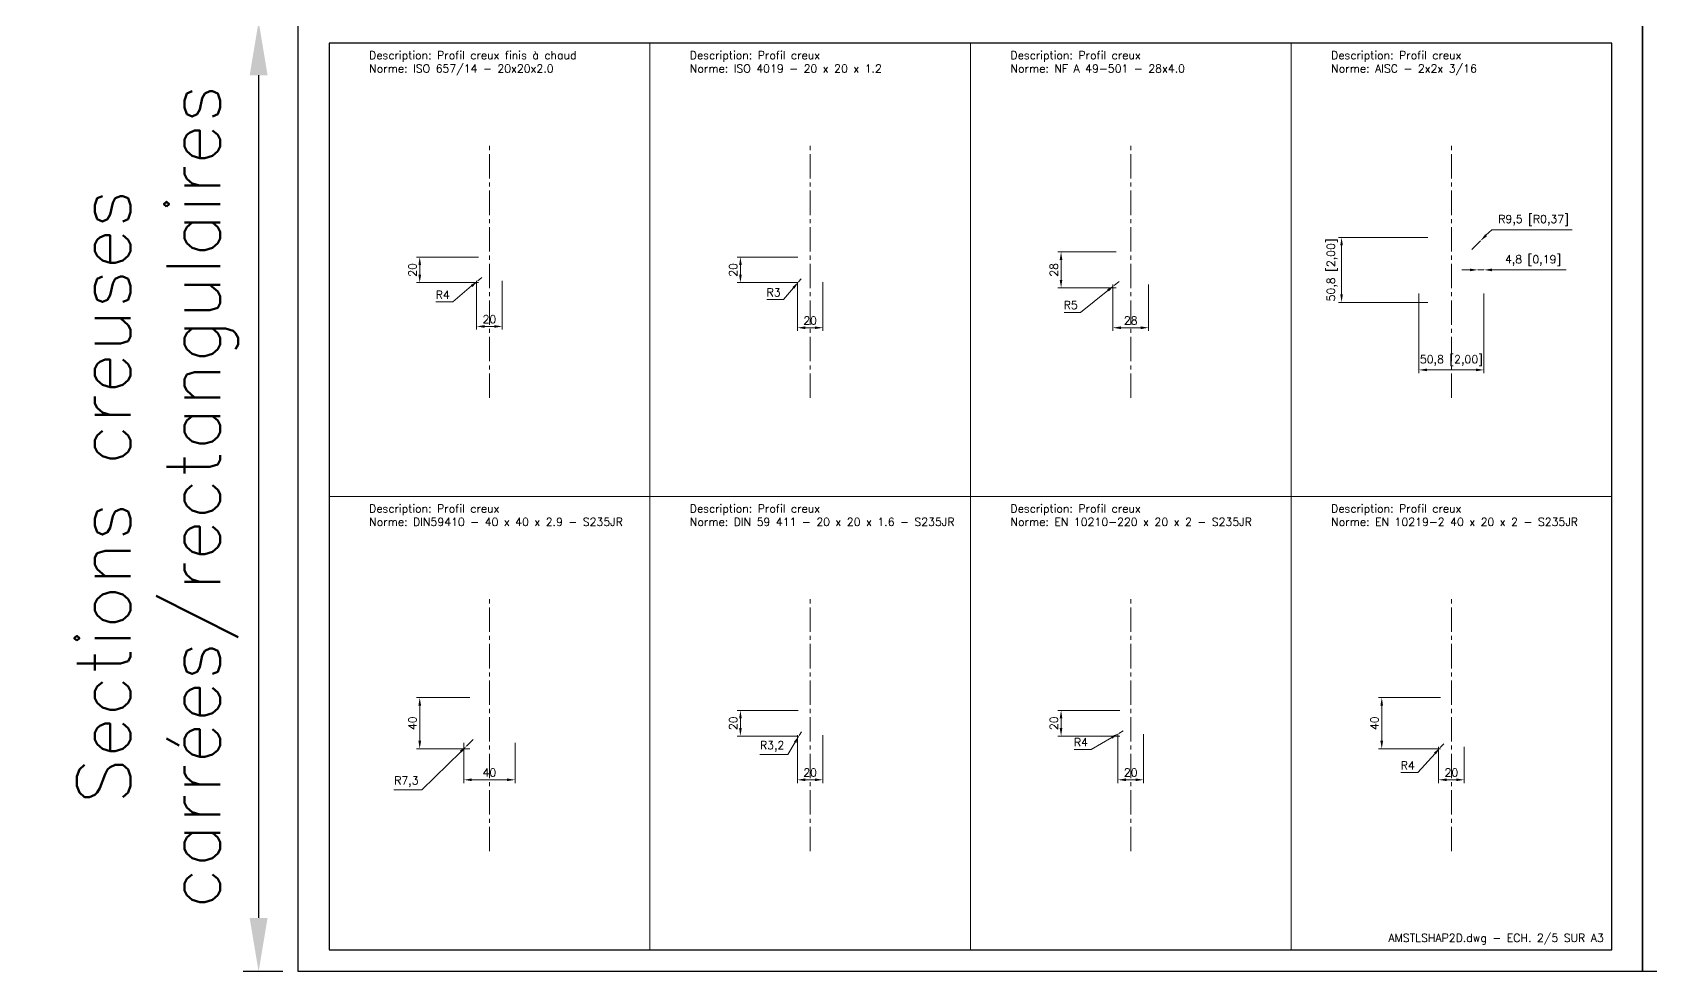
# Model space of a CAD drawing. Header units: millimetres. Extents: x -208 to 15225, y -440 to 4613.
# Drawn here: x -208 to 1056, y 0 to 734 of the extents above; entities that cross this region are included whole.
import ezdxf
from ezdxf.enums import TextEntityAlignment as Align

# ---------------------------------------------------------------- set-up
doc = ezdxf.new("R2010")
doc.units = ezdxf.units.MM
doc.linetypes.add('AXES2', pattern=[28.575, 19.05, -3.175, 3.175, -3.175])
doc.layers.get('Defpoints').update_dxf_attribs({"color": 41})
for name, color, linetype, lineweight in [('AXE', 2, 'AXES2', 18), ('COTE', 1, 'Continuous', 18), ('FIN', 1, 'Continuous', 18), ('TEXTE', 3, 'Continuous', 25)]:
    doc.layers.add(name, color=color, linetype=linetype, lineweight=lineweight)
doc.styles.get("Standard").update_dxf_attribs({"font": 'simplex.shx'})
doc.dimstyles.new('ALSTOM001', dxfattribs={"dimtxt": 3.5, "dimasz": 3.5, "dimexe": 1, "dimexo": 1, "dimgap": 1, "dimtad": 1, "dimrnd": 5e-09, "dimtxsty": 'Standard', "dimcen": 2.5, "dimclrd": 1, "dimclre": 1, "dimclrt": 3, "dimadec": 3, "dimazin": 2, "dimtm": 1e-09, "dimtfac": 1, "dimtmove": 0, "dimatfit": 0, "dimfxl": 1, "dimtolj": 1, "dimarcsym": 1})
doc.dimstyles.new('ALSTOM002_5SP', dxfattribs={"dimscale": 2.5, "dimtxt": 2.5, "dimasz": 2.5, "dimexe": 1, "dimexo": 1, "dimgap": 1, "dimtad": 1, "dimdec": 1, "dimtxsty": 'Standard', "dimcen": 2.5, "dimclrd": 1, "dimclre": 1, "dimclrt": 3, "dimadec": 1, "dimazin": 2, "dimtm": 1e-09, "dimtfac": 1, "dimtdec": 1, "dimtmove": 0, "dimatfit": 0, "dimfxl": 1, "dimtolj": 1, "dimtzin": 0, "dimlwd": 18, "dimlwe": 18, "dimarcsym": 1})
doc.dimstyles.new('ALSTOM002_5SP+ALTERN', dxfattribs={"dimscale": 2.5, "dimtxt": 2.5, "dimasz": 2.5, "dimexe": 1, "dimexo": 1, "dimgap": 1, "dimtad": 1, "dimdec": 1, "dimtxsty": 'Standard', "dimcen": 2.5, "dimclrd": 1, "dimclre": 1, "dimclrt": 3, "dimadec": 1, "dimazin": 2, "dimtm": 1e-09, "dimtfac": 1, "dimtdec": 1, "dimtmove": 0, "dimatfit": 0, "dimfxl": 1, "dimtolj": 1, "dimtzin": 0, "dimlwd": 18, "dimlwe": 18, "dimarcsym": 1})

# ---------------------------------------------------------------- blocks, each defined once
blk = doc.blocks.new('A3LASER')
at = {"color": 1}
for points in [[(-420, 0), (-420, 297), (0, 297), (0, 0)], [(-410.38, 6.8), (-9.62, 6.8), (-9.62, 290.2), (-410.38, 290.2)]]:
    blk.add_lwpolyline(points, close=True, dxfattribs=at)
blk = doc.blocks.new('*D150')
at = {"layer": 'COTE', "color": 1, "lineweight": -2, "transparency": 16777216}
for p, q in [((-12, 742.5), (-43, 742.5)), ((-31, 700.5), (-31, 42)), ((-12, 0), (-43, 0))]:
    blk.add_line(p, q, dxfattribs=at)
at = {"layer": 'COTE', "color": 1, "transparency": 16777216}
for points in [[(-38, 700.5), (-24, 700.5), (-31, 742.5)], [(-38, 42), (-24, 42), (-31, 0)]]:
    blk.add_solid(points, dxfattribs=at)
at = {"layer": 'Defpoints', "color": 0, "transparency": 16777216}
for p in [(0, 742.5), (-31, 0), (0, 0)]:
    blk.add_point(p, dxfattribs=at)
at = {"layer": 'COTE', "color": 3, "transparency": 16777216, "insert": (-110, 371.2), "char_height": 42, "attachment_point": 5, "rotation": 90}
blk.add_mtext('\\A1;Sections creuses\\Pcarrées/rectangulaires', dxfattribs=at)
blk = doc.blocks.new('A4LASER')
at = {"color": 1}
for points in [[(-210, 0), (-210, 297), (0, 297), (0, 0)], [(-204.96, 7.13), (-5.04, 7.13), (-5.04, 289.87), (-204.96, 289.87)]]:
    blk.add_lwpolyline(points, close=True, dxfattribs=at)
blk = doc.blocks.new('*D215')
at = {"layer": 'COTE', "color": 1, "lineweight": 18, "transparency": 16777216}
for p, q in [((882.3, 573.8), (812.4, 573.8)), ((814.9, 529.2), (814.9, 567.5)), ((882.3, 523), (812.4, 523))]:
    blk.add_line(p, q, dxfattribs=at)
at = {"layer": 'COTE', "color": 1, "transparency": 16777216}
for points in [[(813.9, 567.5), (815.9, 567.5), (814.9, 573.8)], [(813.9, 529.2), (815.9, 529.2), (814.9, 523)]]:
    blk.add_solid(points, dxfattribs=at)
at = {"layer": 'Defpoints', "color": 0, "transparency": 16777216}
for p in [(814.9, 573.8), (884.8, 573.8), (884.8, 523)]:
    blk.add_point(p, dxfattribs=at)
at = {"layer": 'COTE', "color": 3, "transparency": 16777216, "insert": (807.6, 548.4), "char_height": 6.25, "attachment_point": 5, "rotation": 90}
blk.add_mtext('\\A1;50,8 [2,00]', dxfattribs=at)
blk = doc.blocks.new('*D216')
at = {"layer": 'COTE', "color": 1, "lineweight": 18, "transparency": 16777216}
for p, q in [((875.3, 530), (875.3, 467.7)), ((926.1, 530), (926.1, 467.7)), ((881.6, 470.2), (919.9, 470.2))]:
    blk.add_line(p, q, dxfattribs=at)
at = {"layer": 'COTE', "color": 1, "transparency": 16777216}
for points in [[(881.6, 471.3), (881.6, 469.2), (875.3, 470.2)], [(919.9, 471.3), (919.9, 469.2), (926.1, 470.2)]]:
    blk.add_solid(points, dxfattribs=at)
at = {"layer": 'Defpoints', "color": 0, "transparency": 16777216}
for p in [(875.3, 532.5), (926.1, 532.5), (926.1, 470.2)]:
    blk.add_point(p, dxfattribs=at)
at = {"layer": 'COTE', "color": 3, "transparency": 16777216, "insert": (900.7, 477.5), "char_height": 6.25, "attachment_point": 5}
blk.add_mtext('\\A1;50,8 [2,00]', dxfattribs=at)
blk = doc.blocks.new('*D217')
at = {"layer": 'COTE', "color": 1, "lineweight": 18, "transparency": 16777216}
for p, q in [((915.1, 548.4), (908.9, 548.4)), ((921.4, 548.4), (926.1, 548.4)), ((932.4, 548.4), (990.3, 548.4))]:
    blk.add_line(p, q, dxfattribs=at)
at = {"layer": 'COTE', "color": 1, "transparency": 16777216}
for points in [[(915.1, 549.4), (915.1, 547.3), (921.4, 548.4)], [(932.4, 549.4), (932.4, 547.3), (926.1, 548.4)]]:
    blk.add_solid(points, dxfattribs=at)
at = {"layer": 'Defpoints', "color": 0, "transparency": 16777216}
for p in [(921.4, 548.4), (926.1, 548.4), (926.1, 548.4)]:
    blk.add_point(p, dxfattribs=at)
at = {"layer": 'COTE', "color": 3, "transparency": 16777216, "insert": (964.5, 555.6), "char_height": 6.25, "attachment_point": 5}
blk.add_mtext('\\A1;4,8 [0,19]', dxfattribs=at)
blk = doc.blocks.new('*D218')
at = {"layer": 'COTE', "color": 1, "lineweight": 18, "transparency": 16777216}
for p, q in [((916.6, 564.2), (923.3, 571)), ((927.7, 575.4), (932.2, 579.8)), ((932.2, 579.8), (995.1, 579.8))]:
    blk.add_line(p, q, dxfattribs=at)
at = {"layer": 'COTE', "color": 1, "transparency": 16777216}
blk.add_solid([(927, 576.1), (928.5, 574.7), (923.3, 571)], dxfattribs=at)
at = {"layer": 'Defpoints', "color": 0, "transparency": 16777216}
for p in [(923.3, 571), (916.6, 564.2)]:
    blk.add_point(p, dxfattribs=at)
at = {"layer": 'COTE', "color": 3, "transparency": 16777216, "insert": (964.9, 587.1), "char_height": 6.25, "attachment_point": 5}
blk.add_mtext('\\A1;R9,5 [R0,37]', dxfattribs=at)
blk = doc.blocks.new('*D223')
at = {"layer": 'COTE', "color": 1, "lineweight": 18, "transparency": 16777216}
for p, q in [((140.8, 558.4), (92.3, 558.4)), ((94.8, 552.1), (94.8, 544.6)), ((140.8, 538.4), (92.3, 538.4))]:
    blk.add_line(p, q, dxfattribs=at)
at = {"layer": 'COTE', "color": 1, "transparency": 16777216}
for points in [[(93.8, 552.1), (95.9, 552.1), (94.8, 558.4)], [(93.8, 544.6), (95.9, 544.6), (94.8, 538.4)]]:
    blk.add_solid(points, dxfattribs=at)
at = {"layer": 'Defpoints', "color": 0, "transparency": 16777216}
for p in [(143.3, 558.4), (94.8, 538.4), (143.3, 538.4)]:
    blk.add_point(p, dxfattribs=at)
at = {"layer": 'COTE', "color": 3, "transparency": 16777216, "insert": (89.2, 548.4), "char_height": 6.25, "attachment_point": 5, "rotation": 90}
blk.add_mtext('\\A1;20', dxfattribs=at)
blk = doc.blocks.new('*D224')
at = {"layer": 'COTE', "color": 1, "lineweight": 18, "transparency": 16777216}
for p, q in [((139.3, 539.9), (139.3, 501.7)), ((159.3, 539.9), (159.3, 501.7)), ((145.5, 504.2), (153, 504.2))]:
    blk.add_line(p, q, dxfattribs=at)
at = {"layer": 'COTE', "color": 1, "transparency": 16777216}
for points in [[(145.5, 505.2), (145.5, 503.1), (139.3, 504.2)], [(153, 505.2), (153, 503.1), (159.3, 504.2)]]:
    blk.add_solid(points, dxfattribs=at)
at = {"layer": 'Defpoints', "color": 0, "transparency": 16777216}
for p in [(139.3, 542.4), (159.3, 542.4), (159.3, 504.2)]:
    blk.add_point(p, dxfattribs=at)
at = {"layer": 'COTE', "color": 3, "transparency": 16777216, "insert": (149.3, 509.8), "char_height": 6.25, "attachment_point": 5}
blk.add_mtext('\\A1;20', dxfattribs=at)
blk = doc.blocks.new('*D225')
at = {"layer": 'COTE', "color": 1, "lineweight": 18, "transparency": 16777216}
for p, q in [((135.4, 535.8), (120.6, 523.3)), ((143.3, 542.4), (140.2, 539.8)), ((120.6, 523.3), (107.4, 523.3))]:
    blk.add_line(p, q, dxfattribs=at)
at = {"layer": 'COTE', "color": 1, "transparency": 16777216}
blk.add_solid([(134.8, 536.6), (136.1, 535), (140.2, 539.8)], dxfattribs=at)
at = {"layer": 'Defpoints', "color": 0, "transparency": 16777216}
for p in [(140.2, 539.8), (143.3, 542.4)]:
    blk.add_point(p, dxfattribs=at)
at = {"layer": 'COTE', "color": 3, "transparency": 16777216, "insert": (112.8, 528.9), "char_height": 6.25, "attachment_point": 5}
blk.add_mtext('\\A1;R4', dxfattribs=at)
blk = doc.blocks.new('*D226')
at = {"layer": 'COTE', "color": 1, "lineweight": 18, "transparency": 16777216}
for p, q in [((390.3, 558.4), (342.8, 558.4)), ((345.3, 552.1), (345.3, 544.6)), ((390.3, 538.4), (342.8, 538.4))]:
    blk.add_line(p, q, dxfattribs=at)
at = {"layer": 'COTE', "color": 1, "transparency": 16777216}
for points in [[(344.3, 552.1), (346.4, 552.1), (345.3, 558.4)], [(344.3, 544.6), (346.4, 544.6), (345.3, 538.4)]]:
    blk.add_solid(points, dxfattribs=at)
at = {"layer": 'Defpoints', "color": 0, "transparency": 16777216}
for p in [(392.8, 558.4), (345.3, 538.4), (392.8, 538.4)]:
    blk.add_point(p, dxfattribs=at)
at = {"layer": 'COTE', "color": 3, "transparency": 16777216, "insert": (339.7, 548.4), "char_height": 6.25, "attachment_point": 5, "rotation": 90}
blk.add_mtext('\\A1;20', dxfattribs=at)
blk = doc.blocks.new('*D227')
at = {"layer": 'COTE', "color": 1, "lineweight": 18, "transparency": 16777216}
for p, q in [((389.8, 538.9), (389.8, 500.7)), ((409.8, 538.9), (409.8, 500.7)), ((396, 503.2), (403.5, 503.2))]:
    blk.add_line(p, q, dxfattribs=at)
at = {"layer": 'COTE', "color": 1, "transparency": 16777216}
for points in [[(396, 504.2), (396, 502.1), (389.8, 503.2)], [(403.5, 504.2), (403.5, 502.1), (409.8, 503.2)]]:
    blk.add_solid(points, dxfattribs=at)
at = {"layer": 'Defpoints', "color": 0, "transparency": 16777216}
for p in [(389.8, 541.4), (409.8, 541.4), (409.8, 503.2)]:
    blk.add_point(p, dxfattribs=at)
at = {"layer": 'COTE', "color": 3, "transparency": 16777216, "insert": (399.8, 508.8), "char_height": 6.25, "attachment_point": 5}
blk.add_mtext('\\A1;20', dxfattribs=at)
blk = doc.blocks.new('*D228')
at = {"layer": 'COTE', "color": 1, "lineweight": 18, "transparency": 16777216}
for p, q in [((386.7, 534.3), (378.9, 525.2)), ((392.8, 541.4), (390.8, 539.1)), ((378.9, 525.2), (366, 525.2))]:
    blk.add_line(p, q, dxfattribs=at)
at = {"layer": 'COTE', "color": 1, "transparency": 16777216}
blk.add_solid([(386, 535), (387.5, 533.7), (390.8, 539.1)], dxfattribs=at)
at = {"layer": 'Defpoints', "color": 0, "transparency": 16777216}
for p in [(390.8, 539.1), (392.8, 541.4)]:
    blk.add_point(p, dxfattribs=at)
at = {"layer": 'COTE', "color": 3, "transparency": 16777216, "insert": (371.2, 530.8), "char_height": 6.25, "attachment_point": 5}
blk.add_mtext('\\A1;R3', dxfattribs=at)
blk = doc.blocks.new('*D229')
at = {"layer": 'COTE', "color": 1, "lineweight": 18, "transparency": 16777216}
for p, q in [((638.7, 562.4), (593.3, 562.4)), ((595.8, 556.1), (595.8, 540.6)), ((638.7, 534.4), (593.3, 534.4))]:
    blk.add_line(p, q, dxfattribs=at)
at = {"layer": 'COTE', "color": 1, "transparency": 16777216}
for points in [[(594.7, 556.1), (596.8, 556.1), (595.8, 562.4)], [(594.7, 540.6), (596.8, 540.6), (595.8, 534.4)]]:
    blk.add_solid(points, dxfattribs=at)
at = {"layer": 'Defpoints', "color": 0, "transparency": 16777216}
for p in [(641.2, 562.4), (595.8, 534.4), (641.2, 534.4)]:
    blk.add_point(p, dxfattribs=at)
at = {"layer": 'COTE', "color": 3, "transparency": 16777216, "insert": (590.2, 548.4), "char_height": 6.25, "attachment_point": 5, "rotation": 90}
blk.add_mtext('\\A1;28', dxfattribs=at)
blk = doc.blocks.new('*D230')
at = {"layer": 'COTE', "color": 1, "lineweight": 18, "transparency": 16777216}
for p, q in [((636.2, 536.9), (636.2, 500.7)), ((664.2, 536.9), (664.2, 500.7)), ((642.5, 503.2), (658, 503.2))]:
    blk.add_line(p, q, dxfattribs=at)
at = {"layer": 'COTE', "color": 1, "transparency": 16777216}
for points in [[(642.5, 504.2), (642.5, 502.1), (636.2, 503.2)], [(658, 504.2), (658, 502.1), (664.2, 503.2)]]:
    blk.add_solid(points, dxfattribs=at)
at = {"layer": 'Defpoints', "color": 0, "transparency": 16777216}
for p in [(636.2, 539.4), (664.2, 539.4), (664.2, 503.2)]:
    blk.add_point(p, dxfattribs=at)
at = {"layer": 'COTE', "color": 3, "transparency": 16777216, "insert": (650.2, 508.8), "char_height": 6.25, "attachment_point": 5}
blk.add_mtext('\\A1;28', dxfattribs=at)
blk = doc.blocks.new('*D231')
at = {"layer": 'COTE', "color": 1, "lineweight": 18, "transparency": 16777216}
for p, q in [((632.4, 532.4), (611, 515.2)), ((641.2, 539.4), (637.3, 536.3)), ((611, 515.2), (598.1, 515.2))]:
    blk.add_line(p, q, dxfattribs=at)
at = {"layer": 'COTE', "color": 1, "transparency": 16777216}
blk.add_solid([(631.8, 533.2), (633.1, 531.5), (637.3, 536.3)], dxfattribs=at)
at = {"layer": 'Defpoints', "color": 0, "transparency": 16777216}
for p in [(637.3, 536.3), (641.2, 539.4)]:
    blk.add_point(p, dxfattribs=at)
at = {"layer": 'COTE', "color": 3, "transparency": 16777216, "insert": (603.3, 520.9), "char_height": 6.25, "attachment_point": 5}
blk.add_mtext('\\A1;R5', dxfattribs=at)
blk = doc.blocks.new('*D232')
at = {"layer": 'COTE', "color": 1, "lineweight": 18, "transparency": 16777216}
for p, q in [((134, 214.1), (92.3, 214.1)), ((94.8, 207.9), (94.8, 180.4)), ((134, 174.1), (92.3, 174.1))]:
    blk.add_line(p, q, dxfattribs=at)
at = {"layer": 'COTE', "color": 1, "transparency": 16777216}
for points in [[(93.8, 207.9), (95.9, 207.9), (94.8, 214.1)], [(93.8, 180.4), (95.9, 180.4), (94.8, 174.1)]]:
    blk.add_solid(points, dxfattribs=at)
at = {"layer": 'Defpoints', "color": 0, "transparency": 16777216}
for p in [(136.5, 214.1), (94.8, 174.1), (136.5, 174.1)]:
    blk.add_point(p, dxfattribs=at)
at = {"layer": 'COTE', "color": 3, "transparency": 16777216, "insert": (89.2, 194.1), "char_height": 6.25, "attachment_point": 5, "rotation": 90}
blk.add_mtext('\\A1;40', dxfattribs=at)
blk = doc.blocks.new('*D233')
at = {"layer": 'COTE', "color": 1, "lineweight": 18, "transparency": 16777216}
for p, q in [((129.3, 178.9), (129.3, 147.4)), ((169.3, 178.9), (169.3, 147.4)), ((135.5, 149.9), (163, 149.9))]:
    blk.add_line(p, q, dxfattribs=at)
at = {"layer": 'COTE', "color": 1, "transparency": 16777216}
for points in [[(135.5, 151), (135.5, 148.9), (129.3, 149.9)], [(163, 151), (163, 148.9), (169.3, 149.9)]]:
    blk.add_solid(points, dxfattribs=at)
at = {"layer": 'Defpoints', "color": 0, "transparency": 16777216}
for p in [(129.3, 181.4), (169.3, 181.4), (169.3, 149.9)]:
    blk.add_point(p, dxfattribs=at)
at = {"layer": 'COTE', "color": 3, "transparency": 16777216, "insert": (149.3, 155.6), "char_height": 6.25, "attachment_point": 5}
blk.add_mtext('\\A1;40', dxfattribs=at)
blk = doc.blocks.new('*D234')
at = {"layer": 'COTE', "color": 1, "lineweight": 18, "transparency": 16777216}
for p, q in [((136.5, 181.4), (131.4, 176.3)), ((126.9, 171.9), (96.6, 142.2)), ((96.6, 142.2), (74.7, 142.2))]:
    blk.add_line(p, q, dxfattribs=at)
at = {"layer": 'COTE', "color": 1, "transparency": 16777216}
blk.add_solid([(126.2, 172.7), (127.6, 171.2), (131.4, 176.3)], dxfattribs=at)
at = {"layer": 'Defpoints', "color": 0, "transparency": 16777216}
for p in [(136.5, 181.4), (131.4, 176.3)]:
    blk.add_point(p, dxfattribs=at)
at = {"layer": 'COTE', "color": 3, "transparency": 16777216, "insert": (84.4, 148.4), "char_height": 6.25, "attachment_point": 5}
blk.add_mtext('\\A1;R7,3', dxfattribs=at)
blk = doc.blocks.new('*D235')
at = {"layer": 'COTE', "color": 1, "lineweight": 18, "transparency": 16777216}
for p, q in [((390.5, 204.1), (342.8, 204.1)), ((345.3, 197.9), (345.3, 190.4)), ((390.5, 184.1), (342.8, 184.1))]:
    blk.add_line(p, q, dxfattribs=at)
at = {"layer": 'COTE', "color": 1, "transparency": 16777216}
for points in [[(344.3, 197.9), (346.4, 197.9), (345.3, 204.1)], [(344.3, 190.4), (346.4, 190.4), (345.3, 184.1)]]:
    blk.add_solid(points, dxfattribs=at)
at = {"layer": 'Defpoints', "color": 0, "transparency": 16777216}
for p in [(393, 204.1), (345.3, 184.1), (393, 184.1)]:
    blk.add_point(p, dxfattribs=at)
at = {"layer": 'COTE', "color": 3, "transparency": 16777216, "insert": (339.7, 194.1), "char_height": 6.25, "attachment_point": 5, "rotation": 90}
blk.add_mtext('\\A1;20', dxfattribs=at)
blk = doc.blocks.new('*D236')
at = {"layer": 'COTE', "color": 1, "lineweight": 18, "transparency": 16777216}
for p, q in [((389.8, 184.8), (389.8, 147.4)), ((409.8, 184.8), (409.8, 147.4)), ((396, 149.9), (403.5, 149.9))]:
    blk.add_line(p, q, dxfattribs=at)
at = {"layer": 'COTE', "color": 1, "transparency": 16777216}
for points in [[(396, 151), (396, 148.9), (389.8, 149.9)], [(403.5, 151), (403.5, 148.9), (409.8, 149.9)]]:
    blk.add_solid(points, dxfattribs=at)
at = {"layer": 'Defpoints', "color": 0, "transparency": 16777216}
for p in [(389.8, 187.3), (409.8, 187.3), (409.8, 149.9)]:
    blk.add_point(p, dxfattribs=at)
at = {"layer": 'COTE', "color": 3, "transparency": 16777216, "insert": (399.8, 155.6), "char_height": 6.25, "attachment_point": 5}
blk.add_mtext('\\A1;20', dxfattribs=at)
blk = doc.blocks.new('*D237')
at = {"layer": 'COTE', "color": 1, "lineweight": 18, "transparency": 16777216}
for p, q in [((388, 179.3), (382.3, 169.8)), ((393, 187.3), (391.3, 184.6)), ((382.3, 169.8), (360.4, 169.8))]:
    blk.add_line(p, q, dxfattribs=at)
at = {"layer": 'COTE', "color": 1, "transparency": 16777216}
blk.add_solid([(387.2, 179.8), (388.9, 178.7), (391.3, 184.6)], dxfattribs=at)
at = {"layer": 'Defpoints', "color": 0, "transparency": 16777216}
for p in [(391.3, 184.6), (393, 187.3)]:
    blk.add_point(p, dxfattribs=at)
at = {"layer": 'COTE', "color": 3, "transparency": 16777216, "insert": (370.1, 176), "char_height": 6.25, "attachment_point": 5}
blk.add_mtext('\\A1;R3,2', dxfattribs=at)
blk = doc.blocks.new('*D238')
at = {"layer": 'COTE', "color": 1, "lineweight": 18, "transparency": 16777216}
for p, q in [((641.7, 204.1), (593.3, 204.1)), ((595.8, 197.9), (595.8, 190.4)), ((641.7, 184.1), (593.3, 184.1))]:
    blk.add_line(p, q, dxfattribs=at)
at = {"layer": 'COTE', "color": 1, "transparency": 16777216}
for points in [[(594.7, 197.9), (596.8, 197.9), (595.8, 204.1)], [(594.7, 190.4), (596.8, 190.4), (595.8, 184.1)]]:
    blk.add_solid(points, dxfattribs=at)
at = {"layer": 'Defpoints', "color": 0, "transparency": 16777216}
for p in [(644.2, 204.1), (595.8, 184.1), (644.2, 184.1)]:
    blk.add_point(p, dxfattribs=at)
at = {"layer": 'COTE', "color": 3, "transparency": 16777216, "insert": (590.2, 194.1), "char_height": 6.25, "attachment_point": 5, "rotation": 90}
blk.add_mtext('\\A1;20', dxfattribs=at)
blk = doc.blocks.new('*D239')
at = {"layer": 'COTE', "color": 1, "lineweight": 18, "transparency": 16777216}
for p, q in [((640.2, 185.6), (640.2, 147.4)), ((660.2, 185.6), (660.2, 147.4)), ((646.5, 149.9), (654, 149.9))]:
    blk.add_line(p, q, dxfattribs=at)
at = {"layer": 'COTE', "color": 1, "transparency": 16777216}
for points in [[(646.5, 151), (646.5, 148.9), (640.2, 149.9)], [(654, 151), (654, 148.9), (660.2, 149.9)]]:
    blk.add_solid(points, dxfattribs=at)
at = {"layer": 'Defpoints', "color": 0, "transparency": 16777216}
for p in [(640.2, 188.1), (660.2, 188.1), (660.2, 149.9)]:
    blk.add_point(p, dxfattribs=at)
at = {"layer": 'COTE', "color": 3, "transparency": 16777216, "insert": (650.2, 155.6), "char_height": 6.25, "attachment_point": 5}
blk.add_mtext('\\A1;20', dxfattribs=at)
blk = doc.blocks.new('*D240')
at = {"layer": 'COTE', "color": 1, "lineweight": 18, "transparency": 16777216}
for p, q in [((635.4, 183), (619.2, 173.6)), ((644.2, 188.1), (640.8, 186.1)), ((619.2, 173.6), (606, 173.6))]:
    blk.add_line(p, q, dxfattribs=at)
at = {"layer": 'COTE', "color": 1, "transparency": 16777216}
blk.add_solid([(634.8, 183.9), (635.9, 182.1), (640.8, 186.1)], dxfattribs=at)
at = {"layer": 'Defpoints', "color": 0, "transparency": 16777216}
for p in [(640.8, 186.1), (644.2, 188.1)]:
    blk.add_point(p, dxfattribs=at)
at = {"layer": 'COTE', "color": 3, "transparency": 16777216, "insert": (611.3, 179.2), "char_height": 6.25, "attachment_point": 5}
blk.add_mtext('\\A1;R4', dxfattribs=at)
blk = doc.blocks.new('*D241')
at = {"layer": 'COTE', "color": 1, "lineweight": 18, "transparency": 16777216}
for p, q in [((892.2, 214.1), (843.8, 214.1)), ((846.3, 207.9), (846.3, 180.4)), ((892.2, 174.1), (843.8, 174.1))]:
    blk.add_line(p, q, dxfattribs=at)
at = {"layer": 'COTE', "color": 1, "transparency": 16777216}
for points in [[(845.2, 207.9), (847.3, 207.9), (846.3, 214.1)], [(845.2, 180.4), (847.3, 180.4), (846.3, 174.1)]]:
    blk.add_solid(points, dxfattribs=at)
at = {"layer": 'Defpoints', "color": 0, "transparency": 16777216}
for p in [(894.7, 214.1), (846.3, 174.1), (894.7, 174.1)]:
    blk.add_point(p, dxfattribs=at)
at = {"layer": 'COTE', "color": 3, "transparency": 16777216, "insert": (840.6, 194.1), "char_height": 6.25, "attachment_point": 5, "rotation": 90}
blk.add_mtext('\\A1;40', dxfattribs=at)
blk = doc.blocks.new('*D242')
at = {"layer": 'COTE', "color": 1, "lineweight": 18, "transparency": 16777216}
for p, q in [((890.7, 175.6), (890.7, 147.4)), ((910.7, 175.6), (910.7, 147.4)), ((897, 149.9), (904.5, 149.9))]:
    blk.add_line(p, q, dxfattribs=at)
at = {"layer": 'COTE', "color": 1, "transparency": 16777216}
for points in [[(897, 151), (897, 148.9), (890.7, 149.9)], [(904.5, 151), (904.5, 148.9), (910.7, 149.9)]]:
    blk.add_solid(points, dxfattribs=at)
at = {"layer": 'Defpoints', "color": 0, "transparency": 16777216}
for p in [(890.7, 178.1), (910.7, 178.1), (910.7, 149.9)]:
    blk.add_point(p, dxfattribs=at)
at = {"layer": 'COTE', "color": 3, "transparency": 16777216, "insert": (900.7, 155.6), "char_height": 6.25, "attachment_point": 5}
blk.add_mtext('\\A1;20', dxfattribs=at)
blk = doc.blocks.new('*D243')
at = {"layer": 'COTE', "color": 1, "lineweight": 18, "transparency": 16777216}
for p, q in [((894.7, 178.1), (892, 175.2)), ((887.9, 170.5), (874.5, 155.6)), ((874.5, 155.6), (861.3, 155.6))]:
    blk.add_line(p, q, dxfattribs=at)
at = {"layer": 'COTE', "color": 1, "transparency": 16777216}
blk.add_solid([(887.1, 171.2), (888.6, 169.8), (892, 175.2)], dxfattribs=at)
at = {"layer": 'Defpoints', "color": 0, "transparency": 16777216}
for p in [(894.7, 178.1), (892, 175.2)]:
    blk.add_point(p, dxfattribs=at)
at = {"layer": 'COTE', "color": 3, "transparency": 16777216, "insert": (866.6, 161.2), "char_height": 6.25, "attachment_point": 5}
blk.add_mtext('\\A1;R4', dxfattribs=at)

msp = doc.modelspace()

# ---------------------------------------------------------------- linework, layer by layer
at = {"layer": 'AXE'}
for p, q in [((149.284, 448.373), (149.284, 648.373)), ((399.761, 448.373), (399.761, 648.373)), ((650.239, 448.373), (650.239, 648.373)), ((900.716, 448.373), (900.716, 648.373)), ((149.284, 94.127), (149.284, 294.127)), ((399.761, 94.127), (399.761, 294.127)), ((650.239, 94.127), (650.239, 294.127)), ((900.716, 94.127), (900.716, 294.127))]:
    msp.add_line(p, q, dxfattribs=at)
at = {"layer": 'FIN'}
for p, q in [((274.523, 725.496), (274.523, 17.004)), ((525, 725.496), (525, 17.004)), ((775.477, 725.496), (775.477, 17.004)), ((24.046, 371.25), (1025.954, 371.25))]:
    msp.add_line(p, q, dxfattribs=at)

# ---------------------------------------------------------------- block references
at = {"xscale": 2.5, "yscale": 2.5, "zscale": 2.5}
for name, p in [('A3LASER', (1050, 0)), ('A4LASER', (1575, 0))]:
    msp.add_blockref(name, p, dxfattribs=at)

# ---------------------------------------------------------------- texts
at = {"layer": 'TEXTE'}
msp.add_text('AMSTLSHAP2D.dwg - ECH. 2/5 SUR A3', height=6.25, dxfattribs=at).set_placement((1019.704, 23.254), align=Align.RIGHT)
at = {"layer": 'TEXTE', "char_height": 6.25, "width": 215.81551, "attachment_point": 1}
for s, insert in [('Description: Profil creux finis à chaud\\PNorme: ISO 657/14 - 20x20x2.0', (55.296, 719.246)), ('Description: Profil creux\\PNorme: ISO 4019 - 20 x 20 x 1.2', (305.773, 719.246)), ('Description: Profil creux\\PNorme: NF A 49-501 - 28x4.0', (556.25, 719.246)), ('Description: Profil creux\\PNorme: AISC - 2x2x 3/16', (806.727, 719.246)), ('Description: Profil creux\\PNorme: DIN59410 - 40 x 40 x 2.9 - S235JR', (55.296, 365)), ('Description: Profil creux\\PNorme: DIN 59 411 - 20 x 20 x 1.6 - S235JR', (305.773, 365)), ('Description: Profil creux\\PNorme: EN 10210-220 x 20 x 2 - S235JR', (556.25, 365)), ('Description: Profil creux\\PNorme: EN 10219-2 40 x 20 x 2 - S235JR', (806.727, 365))]:
    msp.add_mtext(s, dxfattribs=dict(at, insert=insert))

# ---------------------------------------------------------------- dimensions: what is measured, and where the dimension line sits
at = {"layer": 'COTE'}
dim = msp.add_linear_dim(base=(-31.042, 0), p1=(0, 742.5), p2=(0, 0), angle=90, text='Sections creuses\\Pcarrées/rectangulaires', dimstyle='ALSTOM001', override={"dimscale": 12, "dimtoh": 1}, dxfattribs=at)
dim.commit()
dim.dimension.update_dxf_attribs({"geometry": '*D150', "text_midpoint": (-31.042, 371.25), "dimtype": 160})
dim = msp.add_radius_dim(center=(916.591, 564.248), mpoint=(923.326, 570.983), dimstyle='ALSTOM002_5SP+ALTERN', override={"dimtoh": 1}, dxfattribs=at)
dim.commit()
dim.dimension.update_dxf_attribs({"geometry": '*D218', "text_midpoint": (964.873, 587.084)})
dim = msp.add_linear_dim(base=(814.895, 573.773), p1=(884.841, 522.973), p2=(884.841, 573.773), angle=90, dimstyle='ALSTOM002_5SP+ALTERN', dxfattribs=at)
dim.commit()
dim.dimension.update_dxf_attribs({"geometry": '*D215', "text_midpoint": (814.895, 548.373), "dimtype": 160})
for base, p1, p2, picture, middle in [((94.833, 538.373), (143.284, 558.373), (143.284, 538.373), '*D223', (89.208, 548.373)), ((345.31, 538.373), (392.761, 558.373), (392.761, 538.373), '*D226', (339.685, 548.373)), ((595.787, 534.373), (641.239, 562.373), (641.239, 534.373), '*D229', (590.162, 548.373)), ((94.833, 174.127), (136.534, 214.127), (136.534, 174.127), '*D232', (89.208, 194.127)), ((345.31, 184.127), (392.961, 204.127), (392.961, 184.127), '*D235', (339.685, 194.127)), ((595.787, 184.127), (644.239, 204.127), (644.239, 184.127), '*D238', (590.162, 194.127)), ((846.264, 174.127), (894.716, 214.127), (894.716, 174.127), '*D241', (840.639, 194.127))]:
    dim = msp.add_linear_dim(base=base, p1=p1, p2=p2, angle=90, dimstyle='ALSTOM002_5SP', dxfattribs=at)
    dim.commit()
    dim.dimension.update_dxf_attribs({"geometry": picture, "text_midpoint": middle})
for base, p1, p2, dimstyle, picture, middle in [((926.116, 548.373), (921.353, 548.373), (926.116, 548.373), 'ALSTOM002_5SP+ALTERN', '*D217', (964.479, 555.635)), ((159.284, 504.186), (139.284, 542.373), (159.284, 542.373), 'ALSTOM002_5SP', '*D224', (149.284, 509.811)), ((409.761, 503.186), (389.761, 541.373), (409.761, 541.373), 'ALSTOM002_5SP', '*D227', (399.761, 508.811)), ((664.239, 503.186), (636.239, 539.373), (664.239, 539.373), 'ALSTOM002_5SP', '*D230', (650.239, 508.811)), ((169.284, 149.94), (129.284, 181.377), (169.284, 181.377), 'ALSTOM002_5SP', '*D233', (149.284, 155.565)), ((409.761, 149.94), (389.761, 187.327), (409.761, 187.327), 'ALSTOM002_5SP', '*D236', (399.761, 155.565)), ((660.239, 149.94), (640.239, 188.127), (660.239, 188.127), 'ALSTOM002_5SP', '*D239', (650.239, 155.565)), ((910.716, 149.94), (890.716, 178.127), (910.716, 178.127), 'ALSTOM002_5SP', '*D242', (900.716, 155.565))]:
    dim = msp.add_linear_dim(base=base, p1=p1, p2=p2, dimstyle=dimstyle, dxfattribs=at)
    dim.commit()
    dim.dimension.update_dxf_attribs({"geometry": picture, "text_midpoint": middle})
for center, mpoint, picture, middle in [((143.284, 542.373), (140.224, 539.798), '*D225', (112.768, 523.305)), ((392.761, 541.373), (390.811, 539.093), '*D228', (371.185, 525.162)), ((641.239, 539.373), (637.331, 536.253), '*D231', (603.288, 515.229)), ((136.5344, 181.3769), (131.3566, 176.3021), '*D234', (84.3908, 142.201)), ((392.961, 187.327), (391.297, 184.594), '*D237', (370.121, 169.805)), ((644.239, 188.127), (640.779, 186.12), '*D240', (611.322, 173.59)), ((894.716, 178.127), (892.042, 175.152), '*D243', (866.637, 155.624))]:
    dim = msp.add_radius_dim(center=center, mpoint=mpoint, dimstyle='ALSTOM002_5SP', override={"dimtoh": 1}, dxfattribs=at)
    dim.commit()
    dim.dimension.update_dxf_attribs({"geometry": picture, "text_midpoint": middle, "dimtype": 164})
dim = msp.add_linear_dim(base=(926.116, 470.211), p1=(875.316, 532.498), p2=(926.116, 532.498), dimstyle='ALSTOM002_5SP+ALTERN', dxfattribs=at)
dim.commit()
dim.dimension.update_dxf_attribs({"geometry": '*D216', "text_midpoint": (900.716, 470.211), "dimtype": 160})

doc.saveas('drawing.dxf')
